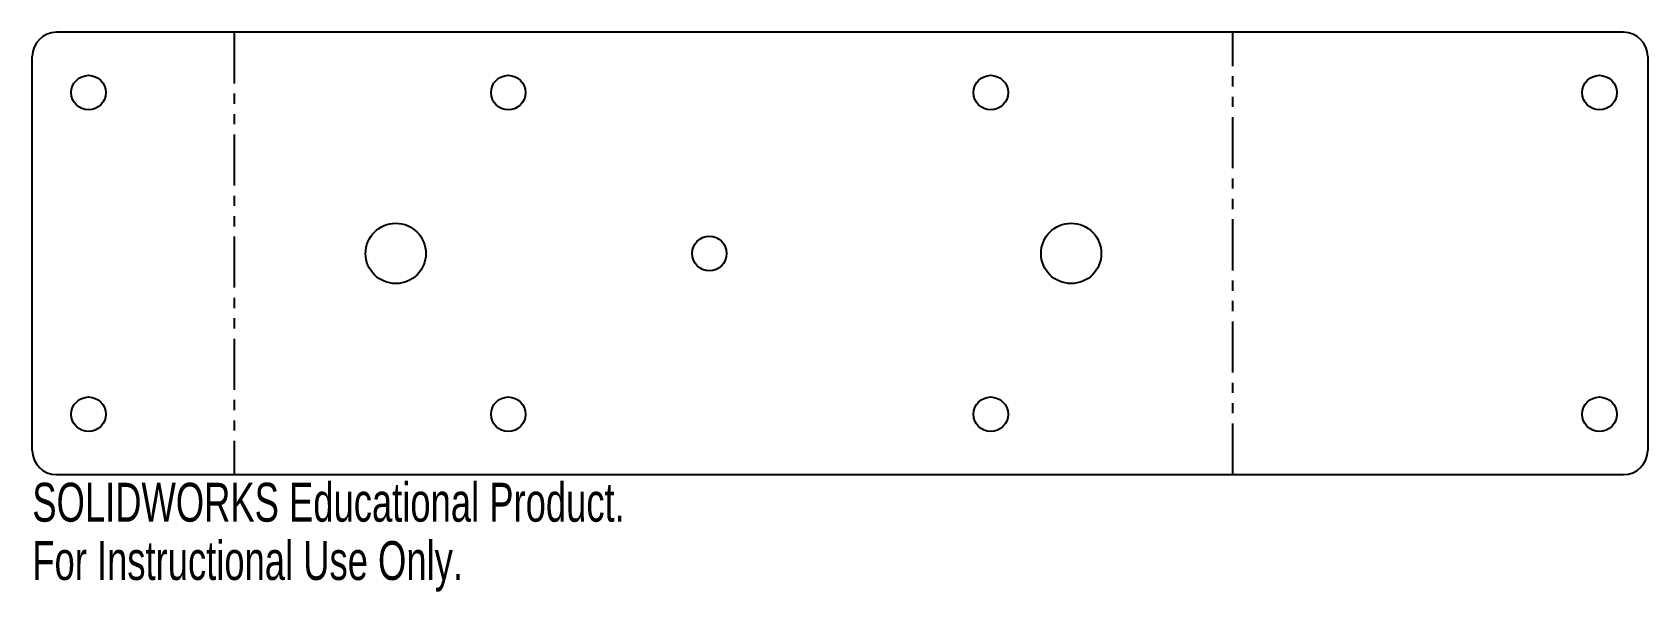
# Model space of a CAD drawing. Header units: millimetres. Extents: x -84 to 117, y -42 to 28.
import ezdxf

# ---------------------------------------------------------------- set-up
doc = ezdxf.new("R2010")
doc.units = ezdxf.units.MM
doc.linetypes.add('PHANTOM', pattern=[12.7, 6.35, -1.27, 1.27, -1.27, 1.27, -1.27])
doc.styles.add('SLDTEXTSTYLE0', font='TXT', dxfattribs={"width": 0.7})

msp = doc.modelspace()

# ---------------------------------------------------------------- linework, layer by layer
at = {"color": 7, "linetype": 'Continuous', "lineweight": 25}
for p, q in [((113.7, 27.5), (-81.2, 27.5)), ((-84.2, -24.5), (-84.2, 24.5)), ((116.7, 24.5), (116.7, -24.5)), ((-81.2, -27.5), (113.7, -27.5))]:
    msp.add_line(p, q, dxfattribs=at)
at = {"color": 7, "linetype": 'PHANTOM'}
for p, q in [((-59.1, 27.5), (-59.1, -27.5)), ((65.1, -27.5), (65.1, 27.5))]:
    msp.add_line(p, q, dxfattribs=at)
at = {"color": 7, "linetype": 'Continuous', "lineweight": 25}
for centre, radius in [((-77.2, 20), 2.15), ((-25, 20), 2.15), ((35, 20), 2.15), ((110.7, 20), 2.15), ((-39, 0), 3.75), ((0, 0), 2.15), ((45, 0), 3.75), ((-77.2, -20), 2.15), ((-25, -20), 2.15), ((35, -20), 2.15), ((110.7, -20), 2.15)]:
    msp.add_circle(centre, radius, dxfattribs=at)
for centre, start, end in [((-81.2, 24.5), 90, 180), ((113.7, 24.5), 0, 90), ((-81.2, -24.5), 180, 270), ((113.7, -24.5), 270, 0)]:
    msp.add_arc(centre, 3, start, end, dxfattribs=at)

# ---------------------------------------------------------------- texts
at = {"color": 7, "linetype": 'Continuous', "char_height": 4.8336, "attachment_point": 1, "style": 'SLDTEXTSTYLE0'}
for s, insert in [('SOLIDWORKS Educational Product.', (-84.2, -28.52)), ('For Instructional Use Only.', (-84.2, -35.77))]:
    msp.add_mtext(s, dxfattribs=dict(at, insert=insert))

doc.saveas('drawing.dxf')
